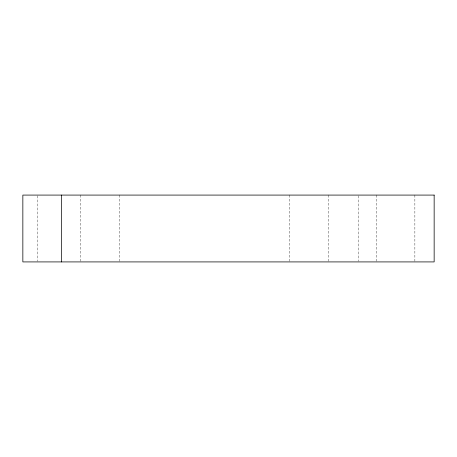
<?xml version="1.0" encoding="UTF-8"?>
<svg xmlns="http://www.w3.org/2000/svg" width="457" height="457" viewBox="0 0 457 457"><rect width="100%" height="100%" fill="white"/><g stroke="black" fill="none" stroke-linecap="round" stroke-linejoin="round"><path stroke-width="0.34" stroke-dasharray="2.29 1.71" d="M414.87 195.082L414.87 261.21M376.311 195.082L376.311 261.21M358.317 195.79L358.317 261.21M328.172 195.082L328.172 261.21M289.612 195.082L289.612 261.21M119.248 195.082L119.248 261.21M80.689 195.082L80.689 261.21M37.268 195.79L37.268 261.21"/><path stroke-width="0.69" d="M61.644 195.082L61.644 261.918M434.15 195.082L22.85 195.082L22.85 261.918L434.15 261.918L434.15 195.082"/></g></svg>
